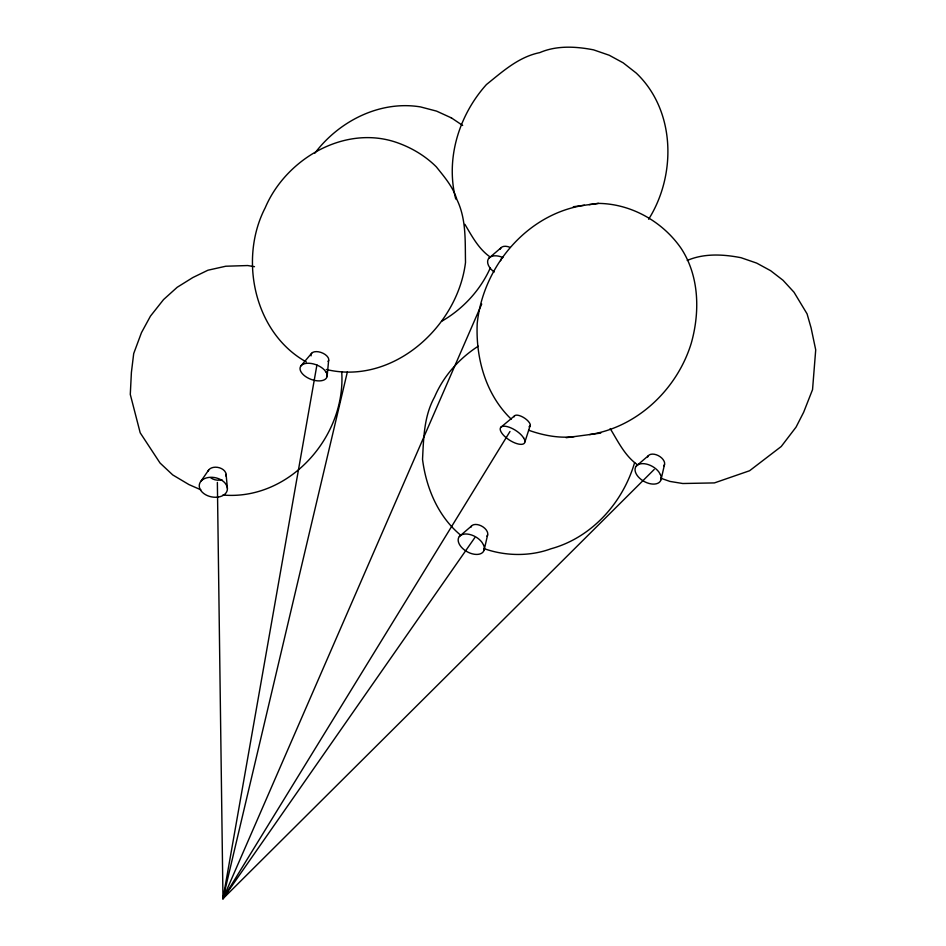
<?xml version="1.0" encoding="UTF-8"?>
<svg xmlns="http://www.w3.org/2000/svg" width="946" height="946" viewBox="0 0 946 946"><rect width="100%" height="100%" fill="white"/><g stroke="black" fill="none" stroke-linecap="round" stroke-linejoin="round"><path stroke-width="1.42" d="M341.719 371.79C346.141 436.544 289.5 500.812 222.913 495.03M327.103 376.52L328.652 360.272M654.218 469.441L222.972 898.7L316.922 364.943M484.163 549.969L487.628 534.868M661.053 479.622L664.518 464.521M474.75 537.73L222.972 898.7L347.395 371.802M524.947 441.794L530.28 425.298M634.6 462.641C622.894 502.716 591.758 537.612 551.01 548.763C529.807 556.615 505.093 556.177 483.844 548.538M217.367 482.401L222.972 898.7L481.715 304.056M500.576 260.706L501.758 257.998M648.637 219.247C676.556 174.904 675.539 110.434 636.244 73.079L623.201 62.85L609.224 55.246L593.568 49.854C575.866 46.413 556.697 45.313 539.799 52.609C518.633 56.902 502.752 71.435 486.445 84.537C458.987 115.045 445.33 158.904 455.747 199.038M490.312 267.884C480.296 290.351 462.783 309.153 441.557 321.344M314.817 153.24C338.893 121.171 379.985 100.181 420.544 106.922L436.567 111.12L451.479 117.931M222.972 898.7L509.989 431.494M200.812 481.408L208.77 469.878M300.994 365.818L311.624 353.296M488.822 258.27L500.919 247.876M459.366 536.465L471.463 526.071M636.256 466.13L648.341 455.724M500.753 427.367L514.506 415.885M478.25 346.189C459.129 358.546 443.568 375.929 434.581 396.977C423.926 416.193 423.642 438.01 422.531 459.366C426.173 487.923 438.128 516.575 460.678 535.176M584.439 205.247C526.91 213.891 483.004 266.618 477.21 323.544C475.649 358.191 485.724 394.648 511.242 419.149M589.618 434.581C637.415 427.273 677.265 389.043 691.254 343.244C700.028 312.239 699.366 276.338 681.286 248.609C662.791 221.66 631.266 203.757 598.416 203.39L573.311 206.736M687.234 260.457C704.131 253.173 723.3 254.261 741.002 257.702L756.658 263.094L770.635 270.698L783.004 280.252L794.013 292.231L807.068 313.859L811.089 327.872L815.712 349.866L812.543 389.634L803.651 412.255L796.071 427.095L781.254 446.488L749.587 470.741L714.419 482.909L682.764 483.512L669.934 481.419L660.734 478.191M589.157 204.632L598.416 203.39M528.578 430.205C542.909 435.337 558.932 438.495 574.104 436.626M566.122 437.691L600.745 433.091M254.486 266.677L247.686 265.542L225.787 266.228L207.943 270.213L192.878 277.521L177.198 287.277L163.552 299.575L150.461 316.118L141.474 332.637L133.705 353.544L131.399 372.428L130.288 394.435L140.197 432.807L160.04 463.02L172.751 474.939L188.928 484.565L200.848 489.815M326.24 369.472C392.614 385.424 457.628 326.878 465.515 262.385C465.03 241.053 466.461 219.306 456.894 199.523C453.099 186.894 444.372 176.961 436.319 166.851C425.227 155.794 411.534 147.682 396.788 142.527C344.581 124.352 285.881 159.011 265.235 207.742C238.617 258.991 254.119 333.051 306.374 361.987M451.053 117.647L462.665 125.451M490.134 256.969C478.57 248.893 471.948 236.145 464.888 224.32M637.569 464.829C624.845 455.901 618.105 441.486 610.194 428.597M226.106 474.384L227.407 488.325M494.19 271.999A14.237 8.573 29.4 0 1 488.384 258.885A14.237 8.573 29.4 0 1 502.953 257.56M500.257 249.176A9.283 5.593 29.4 0 1 510.131 247.414M647.679 457.024A9.283 5.593 29.4 0 1 654.23 454.246A9.283 5.593 29.4 0 1 663.087 459.531L664.116 461.27A9.283 5.593 29.4 0 1 663.856 465.822M470.789 527.371A9.283 5.593 29.4 0 1 477.34 524.592A9.283 5.593 29.4 0 1 486.197 529.878L487.225 531.617A9.283 5.593 29.4 0 1 486.965 536.169M311.08 355.873A9.283 5.037 20.9 0 1 316.366 351.616A9.283 5.037 20.9 0 1 326.819 355.909L328.002 357.399A9.283 5.037 20.9 0 1 328.085 361.467M529.027 426.788A9.283 3.749 32.7 0 0 529.37 422.661L528.152 421.136A9.283 3.749 32.7 0 0 519.437 415.613A9.283 3.749 32.7 0 0 514.139 416.808M221.884 479.657A9.283 6.374 11.6 0 1 210.745 477.801M207.954 471.368A9.283 6.374 11.6 0 1 215.31 467.194A9.283 6.374 11.6 0 1 224.663 471.049L225.68 472.681A9.283 6.374 11.6 0 1 225.905 476.039M326.098 372.109L324.289 369.827A14.237 7.734 20.9 0 0 301.478 365.298A14.237 7.734 20.9 0 0 313.185 380.067A14.237 7.734 20.9 0 0 326.098 372.109M523.552 437.75L521.695 435.408A14.237 5.747 32.7 0 0 501.12 427.001A14.237 5.747 32.7 0 0 513.134 442.16A14.237 5.747 32.7 0 0 523.552 437.75M226.756 485.712L225.195 483.217A14.237 9.779 11.6 0 0 201.427 480.722A14.237 9.779 11.6 0 0 211.537 496.887A14.237 9.779 11.6 0 0 226.756 485.712M660.438 474.62L658.854 471.959A14.237 8.573 29.4 0 0 636.776 465.574A14.237 8.573 29.4 0 0 647.04 482.803A14.237 8.573 29.4 0 0 660.438 474.62M483.548 544.967L481.963 542.306A14.237 8.573 29.4 0 0 459.886 535.921A14.237 8.573 29.4 0 0 470.15 553.138A14.237 8.573 29.4 0 0 483.548 544.967"/></g></svg>
